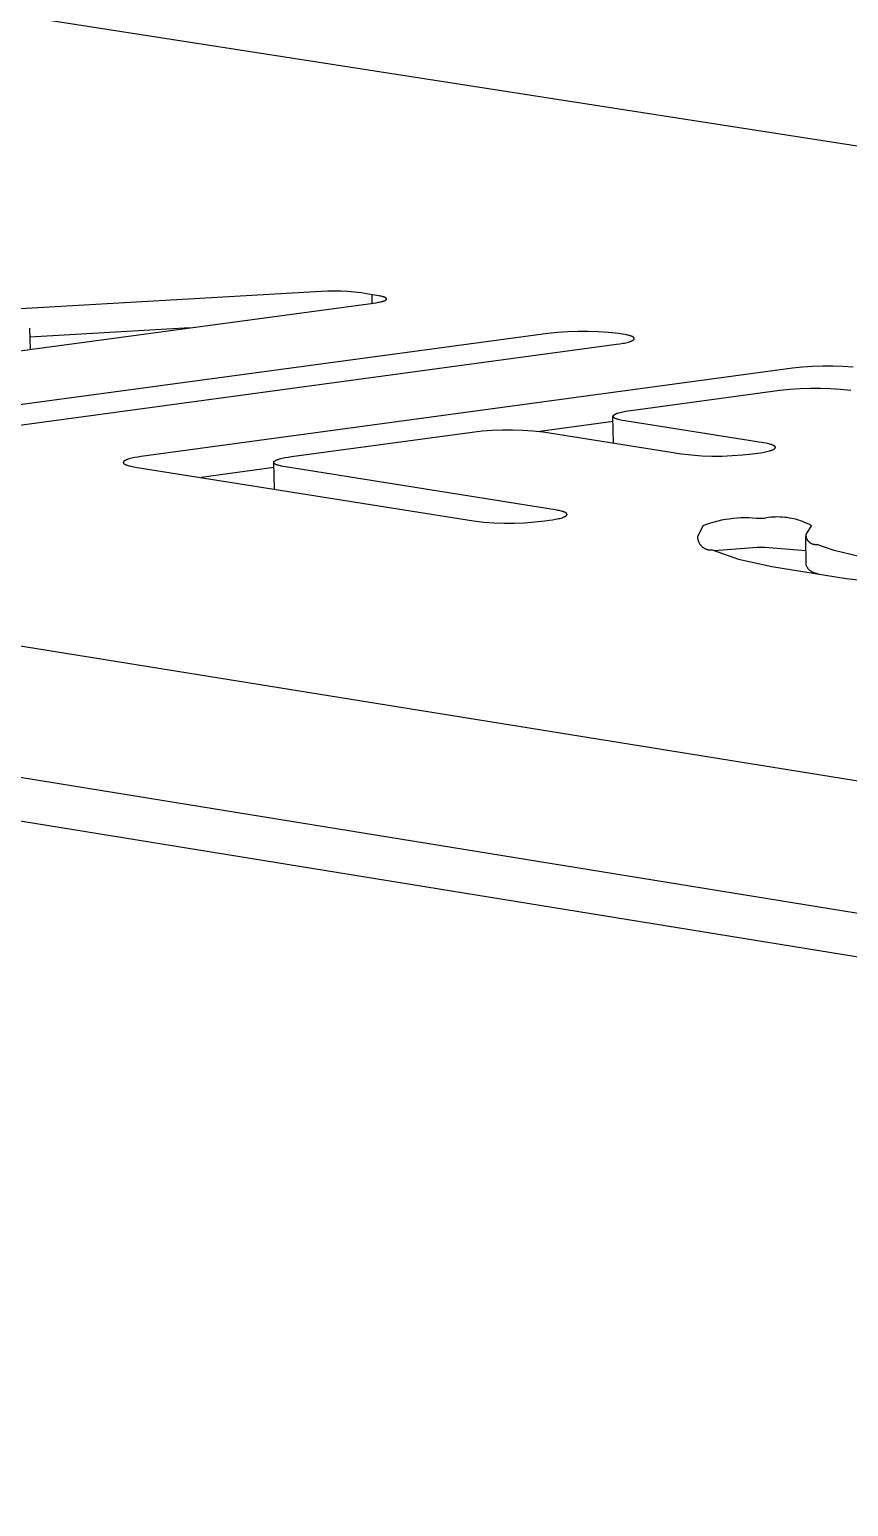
# Model space of a CAD drawing. Header units: millimetres. Extents: x 1287 to 5317, y -239 to 2577.
# Drawn here: x 2115.06 to 2136.04, y 955.5 to 993.34 of the extents above; entities that cross this region are included whole.
import ezdxf

# ---------------------------------------------------------------- set-up
doc = ezdxf.new("R2010")
doc.units = ezdxf.units.MM
doc.header["$MEASUREMENT"] = 0
doc.layers.add('Domyślny', color=7, linetype='Continuous', true_color=0x000000)
doc.layers.add('Utwórz2D linie widoczne', color=7, linetype='Continuous', true_color=0x000000)

msp = doc.modelspace()

# ---------------------------------------------------------------- linework, layer by layer
at = {"layer": 'Domyślny'}
msp.add_line((2020.561, 992.732), (2228.07, 959.308), dxfattribs=at)
at = {"layer": 'Utwórz2D linie widoczne'}
for p, q in [((2066.03, 1001.297), (2294.632, 965.694)), ((2226.588, 956.048), (2019.031, 989.711)), ((2015.368, 989.235), (2222.889, 955.502)), ((2122.533, 986.627), (2104.385, 985.585)), ((2122.704, 986.636), (2122.533, 986.627)), ((2122.876, 986.639), (2122.704, 986.636)), ((2123.048, 986.636), (2122.876, 986.639)), ((2123.22, 986.627), (2123.048, 986.636)), ((2123.391, 986.613), (2123.22, 986.627)), ((2123.562, 986.593), (2123.391, 986.613)), ((2123.837, 986.545), (2123.562, 986.593)), ((2123.842, 986.326), (2123.837, 986.545)), ((2123.959, 986.528), (2123.837, 986.545)), ((2124.018, 986.518), (2123.959, 986.528)), ((2124.046, 986.513), (2124.018, 986.518)), ((2124.071, 986.507), (2124.046, 986.513)), ((2124.095, 986.502), (2124.071, 986.507)), ((2124.117, 986.496), (2124.095, 986.502)), ((2124.127, 986.493), (2124.117, 986.496)), ((2124.136, 986.49), (2124.127, 986.493)), ((2124.145, 986.487), (2124.136, 986.49)), ((2124.153, 986.483), (2124.145, 986.487)), ((2124.161, 986.48), (2124.153, 986.483)), ((2124.168, 986.477), (2124.161, 986.48)), ((2124.171, 986.475), (2124.168, 986.477)), ((2124.175, 986.474), (2124.171, 986.475)), ((2124.178, 986.472), (2124.175, 986.474)), ((2124.181, 986.47), (2124.178, 986.472)), ((2124.183, 986.469), (2124.181, 986.47)), ((2124.186, 986.467), (2124.183, 986.469)), ((2124.188, 986.465), (2124.186, 986.467)), ((2124.191, 986.464), (2124.188, 986.465)), ((2124.192, 986.463), (2124.191, 986.464)), ((2124.193, 986.462), (2124.192, 986.463)), ((2124.194, 986.461), (2124.193, 986.462)), ((2124.195, 986.46), (2124.194, 986.461)), ((2124.196, 986.46), (2124.195, 986.46)), ((2124.197, 986.459), (2124.196, 986.46)), ((2124.197, 986.458), (2124.197, 986.459)), ((2124.198, 986.457), (2124.197, 986.458)), ((2124.199, 986.456), (2124.198, 986.457)), ((2124.2, 986.455), (2124.199, 986.456)), ((2124.201, 986.454), (2124.2, 986.455)), ((2124.202, 986.453), (2124.201, 986.454)), ((2124.201, 986.454), (2124.201, 986.454)), ((2124.202, 986.452), (2124.202, 986.453)), ((2124.203, 986.451), (2124.202, 986.452)), ((2124.204, 986.45), (2124.203, 986.451)), ((2124.204, 986.449), (2124.204, 986.45)), ((2124.205, 986.448), (2124.204, 986.449)), ((2124.204, 986.449), (2124.204, 986.449)), ((2124.205, 986.447), (2124.205, 986.448)), ((2124.205, 986.448), (2124.205, 986.448)), ((2124.205, 986.446), (2124.205, 986.447)), ((2124.205, 986.447), (2124.205, 986.447)), ((2124.206, 986.446), (2124.205, 986.446)), ((2124.206, 986.445), (2124.206, 986.446)), ((2124.206, 986.446), (2124.206, 986.446)), ((2124.206, 986.444), (2124.206, 986.445)), ((2124.206, 986.445), (2124.206, 986.445)), ((2124.206, 986.443), (2124.206, 986.444)), ((2124.206, 986.444), (2124.206, 986.444)), ((2124.207, 986.443), (2124.206, 986.443)), ((2124.206, 986.443), (2124.206, 986.443)), ((2124.207, 986.442), (2124.207, 986.443)), ((2124.207, 986.441), (2124.207, 986.442)), ((2124.207, 986.442), (2124.207, 986.442)), ((2124.207, 986.44), (2124.207, 986.441)), ((2124.207, 986.441), (2124.207, 986.441)), ((2124.207, 986.441), (2124.207, 986.441)), ((2124.207, 986.44), (2124.207, 986.44)), ((2107.182, 984.081), (2123.872, 986.33)), ((2123.872, 986.33), (2123.94, 986.34)), ((2123.94, 986.34), (2124.003, 986.351)), ((2124.003, 986.351), (2124.031, 986.357)), ((2124.031, 986.357), (2124.058, 986.363)), ((2124.058, 986.363), (2124.083, 986.37)), ((2124.083, 986.37), (2124.106, 986.376)), ((2124.106, 986.376), (2124.116, 986.379)), ((2124.116, 986.379), (2124.126, 986.383)), ((2124.126, 986.383), (2124.136, 986.386)), ((2124.136, 986.386), (2124.145, 986.389)), ((2124.145, 986.389), (2124.153, 986.393)), ((2124.153, 986.393), (2124.161, 986.396)), ((2124.161, 986.396), (2124.168, 986.399)), ((2124.168, 986.399), (2124.171, 986.401)), ((2124.171, 986.401), (2124.174, 986.403)), ((2124.174, 986.403), (2124.177, 986.405)), ((2124.177, 986.405), (2124.18, 986.406)), ((2124.18, 986.406), (2124.183, 986.408)), ((2124.183, 986.408), (2124.186, 986.41)), ((2124.186, 986.41), (2124.188, 986.411)), ((2124.188, 986.411), (2124.19, 986.413)), ((2124.19, 986.413), (2124.192, 986.415)), ((2124.192, 986.415), (2124.193, 986.416)), ((2124.193, 986.416), (2124.194, 986.416)), ((2124.194, 986.416), (2124.195, 986.417)), ((2124.195, 986.417), (2124.196, 986.418)), ((2124.196, 986.418), (2124.197, 986.419)), ((2124.197, 986.419), (2124.198, 986.42)), ((2124.198, 986.42), (2124.199, 986.421)), ((2124.199, 986.421), (2124.2, 986.422)), ((2124.2, 986.422), (2124.201, 986.423)), ((2124.2, 986.422), (2124.2, 986.422)), ((2124.201, 986.423), (2124.202, 986.424)), ((2124.202, 986.425), (2124.203, 986.426)), ((2124.202, 986.424), (2124.202, 986.425)), ((2124.203, 986.426), (2124.203, 986.427)), ((2124.203, 986.427), (2124.204, 986.427)), ((2124.204, 986.428), (2124.205, 986.429)), ((2124.204, 986.427), (2124.204, 986.428)), ((2124.205, 986.43), (2124.205, 986.431)), ((2124.205, 986.431), (2124.206, 986.431)), ((2124.205, 986.429), (2124.205, 986.43)), ((2124.205, 986.43), (2124.205, 986.43)), ((2124.206, 986.434), (2124.207, 986.435)), ((2124.206, 986.433), (2124.206, 986.434)), ((2124.206, 986.434), (2124.206, 986.434)), ((2124.206, 986.432), (2124.206, 986.433)), ((2124.206, 986.433), (2124.206, 986.433)), ((2124.206, 986.433), (2124.206, 986.433)), ((2124.206, 986.431), (2124.206, 986.432)), ((2124.206, 986.432), (2124.206, 986.432)), ((2124.207, 986.439), (2124.207, 986.44)), ((2124.207, 986.438), (2124.207, 986.439)), ((2124.207, 986.439), (2124.207, 986.439)), ((2124.207, 986.437), (2124.207, 986.438)), ((2124.207, 986.438), (2124.207, 986.438)), ((2124.207, 986.438), (2124.207, 986.438)), ((2124.207, 986.436), (2124.207, 986.437)), ((2124.207, 986.437), (2124.207, 986.437)), ((2124.207, 986.435), (2124.207, 986.436)), ((2124.207, 986.436), (2124.207, 986.436)), ((2124.207, 986.435), (2124.207, 986.435)), ((2124.207, 986.435), (2124.207, 986.435)), ((2115.063, 985.692), (2115.076, 985.145)), ((2119.173, 985.697), (2115.069, 985.461)), ((2128.339, 985.553), (2111.992, 983.344)), ((2128.596, 985.58), (2128.339, 985.553)), ((2128.855, 985.598), (2128.596, 985.58)), ((2129.114, 985.607), (2128.855, 985.598)), ((2129.373, 985.607), (2129.114, 985.607)), ((2129.631, 985.598), (2129.373, 985.607)), ((2129.89, 985.581), (2129.631, 985.598)), ((2130.147, 985.554), (2129.89, 985.581)), ((2130.249, 985.538), (2130.147, 985.554)), ((2130.32, 985.526), (2130.249, 985.538)), ((2130.265, 985.301), (2130.303, 985.309)), ((2130.303, 985.309), (2130.338, 985.316)), ((2130.353, 985.519), (2130.32, 985.526)), ((2130.338, 985.316), (2130.372, 985.324)), ((2130.384, 985.512), (2130.353, 985.519)), ((2130.372, 985.324), (2130.403, 985.333)), ((2130.413, 985.505), (2130.384, 985.512)), ((2130.403, 985.333), (2130.432, 985.341)), ((2130.44, 985.497), (2130.413, 985.505)), ((2130.432, 985.341), (2130.445, 985.346)), ((2130.452, 985.493), (2130.44, 985.497)), ((2130.445, 985.346), (2130.458, 985.35)), ((2130.464, 985.489), (2130.452, 985.493)), ((2130.458, 985.35), (2130.47, 985.355)), ((2130.475, 985.485), (2130.464, 985.489)), ((2130.47, 985.355), (2130.481, 985.359)), ((2130.486, 985.481), (2130.475, 985.485)), ((2130.481, 985.359), (2130.492, 985.364)), ((2130.496, 985.477), (2130.486, 985.481)), ((2130.492, 985.364), (2130.501, 985.369)), ((2130.501, 985.474), (2130.496, 985.477)), ((2130.505, 985.472), (2130.501, 985.474)), ((2130.501, 985.369), (2130.506, 985.371)), ((2130.509, 985.47), (2130.505, 985.472)), ((2130.506, 985.371), (2130.51, 985.373)), ((2130.514, 985.468), (2130.509, 985.47)), ((2130.51, 985.373), (2130.514, 985.376)), ((2130.517, 985.466), (2130.514, 985.468)), ((2130.514, 985.376), (2130.518, 985.378)), ((2130.521, 985.463), (2130.517, 985.466)), ((2130.518, 985.378), (2130.522, 985.381)), ((2130.525, 985.461), (2130.521, 985.463)), ((2130.522, 985.381), (2130.526, 985.383)), ((2130.528, 985.459), (2130.525, 985.461)), ((2130.526, 985.383), (2130.529, 985.385)), ((2130.531, 985.457), (2130.528, 985.459)), ((2130.529, 985.385), (2130.532, 985.388)), ((2130.533, 985.455), (2130.531, 985.457)), ((2130.532, 985.388), (2130.534, 985.389)), ((2130.534, 985.454), (2130.533, 985.455)), ((2130.536, 985.453), (2130.534, 985.454)), ((2130.534, 985.389), (2130.535, 985.39)), ((2130.535, 985.39), (2130.536, 985.391)), ((2130.537, 985.452), (2130.536, 985.453)), ((2130.536, 985.391), (2130.538, 985.392)), ((2130.538, 985.451), (2130.537, 985.452)), ((2130.54, 985.45), (2130.538, 985.451)), ((2130.538, 985.392), (2130.539, 985.394)), ((2130.539, 985.394), (2130.54, 985.395)), ((2130.541, 985.449), (2130.54, 985.45)), ((2130.54, 985.395), (2130.542, 985.396)), ((2130.542, 985.447), (2130.541, 985.449)), ((2130.543, 985.446), (2130.542, 985.447)), ((2130.542, 985.396), (2130.543, 985.397)), ((2130.544, 985.445), (2130.543, 985.446)), ((2130.543, 985.397), (2130.544, 985.398)), ((2130.545, 985.444), (2130.544, 985.445)), ((2130.544, 985.398), (2130.545, 985.4)), ((2130.546, 985.443), (2130.545, 985.444)), ((2130.545, 985.4), (2130.546, 985.401)), ((2130.547, 985.442), (2130.546, 985.443)), ((2130.546, 985.401), (2130.547, 985.402)), ((2130.548, 985.44), (2130.547, 985.442)), ((2130.547, 985.402), (2130.548, 985.403)), ((2130.549, 985.439), (2130.548, 985.44)), ((2130.548, 985.404), (2130.549, 985.406)), ((2130.548, 985.403), (2130.548, 985.404)), ((2130.549, 985.438), (2130.549, 985.439)), ((2130.55, 985.437), (2130.549, 985.438)), ((2130.549, 985.406), (2130.55, 985.407)), ((2130.551, 985.436), (2130.55, 985.437)), ((2130.55, 985.408), (2130.551, 985.409)), ((2130.55, 985.407), (2130.55, 985.408)), ((2130.551, 985.434), (2130.551, 985.436)), ((2130.552, 985.433), (2130.551, 985.434)), ((2130.551, 985.409), (2130.552, 985.411)), ((2130.552, 985.432), (2130.552, 985.433)), ((2130.553, 985.431), (2130.552, 985.432)), ((2130.552, 985.413), (2130.553, 985.414)), ((2130.552, 985.412), (2130.552, 985.413)), ((2130.552, 985.411), (2130.552, 985.412)), ((2130.553, 985.43), (2130.553, 985.431)), ((2130.553, 985.429), (2130.553, 985.43)), ((2130.554, 985.427), (2130.553, 985.429)), ((2130.553, 985.417), (2130.554, 985.418)), ((2130.553, 985.415), (2130.553, 985.417)), ((2130.553, 985.414), (2130.553, 985.415)), ((2130.554, 985.426), (2130.554, 985.427)), ((2130.554, 985.425), (2130.554, 985.426)), ((2130.554, 985.424), (2130.554, 985.425)), ((2130.554, 985.423), (2130.554, 985.424)), ((2130.554, 985.421), (2130.554, 985.423)), ((2130.554, 985.42), (2130.554, 985.421)), ((2130.554, 985.419), (2130.554, 985.42)), ((2130.554, 985.418), (2130.554, 985.419)), ((2113.753, 983.063), (2130.101, 985.275)), ((2130.101, 985.275), (2130.186, 985.287)), ((2130.186, 985.287), (2130.265, 985.301)), ((2134.605, 984.661), (2117.924, 982.399)), ((2134.863, 984.688), (2134.605, 984.661)), ((2135.122, 984.706), (2134.863, 984.688)), ((2135.381, 984.715), (2135.122, 984.706)), ((2135.64, 984.716), (2135.381, 984.715)), ((2135.9, 984.707), (2135.64, 984.716)), ((2136.159, 984.689), (2135.9, 984.707)), ((2130.464, 983.58), (2134.285, 984.098)), ((2134.285, 984.098), (2134.543, 984.125)), ((2134.543, 984.125), (2134.802, 984.144)), ((2134.802, 984.144), (2135.062, 984.153)), ((2135.062, 984.153), (2135.321, 984.153)), ((2135.321, 984.153), (2135.581, 984.144)), ((2135.581, 984.144), (2135.84, 984.126)), ((2135.84, 984.126), (2136.099, 984.1)), ((2130.009, 983.436), (2130.01, 983.437)), ((2130.009, 983.434), (2130.009, 983.436)), ((2130.009, 983.433), (2130.009, 983.434)), ((2130.009, 983.432), (2130.009, 983.433)), ((2130.009, 983.431), (2130.009, 983.432)), ((2130.009, 983.43), (2130.009, 983.431)), ((2130.009, 983.428), (2130.009, 983.43)), ((2130.009, 983.427), (2130.009, 983.428)), ((2130.009, 983.426), (2130.009, 983.427)), ((2130.025, 982.743), (2130.009, 983.427)), ((2130.01, 983.425), (2130.009, 983.426)), ((2130.01, 983.439), (2130.011, 983.441)), ((2130.01, 983.438), (2130.01, 983.439)), ((2130.01, 983.437), (2130.01, 983.438)), ((2130.01, 983.424), (2130.01, 983.425)), ((2130.01, 983.422), (2130.01, 983.424)), ((2130.011, 983.421), (2130.01, 983.422)), ((2130.011, 983.443), (2130.012, 983.444)), ((2130.011, 983.442), (2130.011, 983.443)), ((2130.011, 983.441), (2130.011, 983.442)), ((2130.011, 983.42), (2130.011, 983.421)), ((2130.012, 983.419), (2130.011, 983.42)), ((2130.012, 983.444), (2130.013, 983.445)), ((2130.012, 983.418), (2130.012, 983.419)), ((2130.013, 983.416), (2130.012, 983.418)), ((2130.013, 983.447), (2130.014, 983.448)), ((2130.013, 983.445), (2130.013, 983.447)), ((2130.014, 983.415), (2130.013, 983.416)), ((2130.014, 983.448), (2130.015, 983.449)), ((2130.014, 983.414), (2130.014, 983.415)), ((2130.015, 983.413), (2130.014, 983.414)), ((2130.015, 983.449), (2130.016, 983.45)), ((2130.016, 983.451), (2130.017, 983.453)), ((2130.016, 983.45), (2130.016, 983.451)), ((2130.017, 983.453), (2130.018, 983.454)), ((2130.018, 983.454), (2130.019, 983.455)), ((2130.019, 983.455), (2130.02, 983.456)), ((2130.02, 983.456), (2130.022, 983.458)), ((2130.022, 983.458), (2130.023, 983.459)), ((2130.023, 983.459), (2130.024, 983.46)), ((2130.024, 983.46), (2130.025, 983.461)), ((2130.025, 983.461), (2130.027, 983.462)), ((2130.027, 983.462), (2130.028, 983.464)), ((2130.028, 983.464), (2130.029, 983.465)), ((2130.029, 983.465), (2130.031, 983.466)), ((2130.031, 983.466), (2130.034, 983.468)), ((2130.034, 983.468), (2130.037, 983.471)), ((2130.037, 983.471), (2130.041, 983.473)), ((2130.041, 983.473), (2130.045, 983.476)), ((2130.045, 983.476), (2130.049, 983.478)), ((2130.049, 983.478), (2130.053, 983.48)), ((2130.053, 983.48), (2130.057, 983.483)), ((2130.057, 983.483), (2130.062, 983.485)), ((2130.062, 983.485), (2130.072, 983.49)), ((2130.072, 983.49), (2130.082, 983.494)), ((2130.082, 983.494), (2130.094, 983.499)), ((2130.094, 983.499), (2130.106, 983.504)), ((2130.106, 983.504), (2130.118, 983.508)), ((2130.118, 983.508), (2130.132, 983.513)), ((2130.132, 983.513), (2130.161, 983.521)), ((2130.161, 983.521), (2130.192, 983.53)), ((2130.192, 983.53), (2130.226, 983.538)), ((2130.226, 983.538), (2130.261, 983.546)), ((2130.261, 983.546), (2130.299, 983.553)), ((2130.299, 983.553), (2130.379, 983.567)), ((2130.379, 983.567), (2130.464, 983.58)), ((2126.399, 983.028), (2126.658, 983.055)), ((2126.658, 983.055), (2126.918, 983.073)), ((2126.918, 983.073), (2127.178, 983.082)), ((2127.178, 983.082), (2127.439, 983.083)), ((2127.439, 983.083), (2127.699, 983.074)), ((2127.699, 983.074), (2127.959, 983.056)), ((2127.959, 983.056), (2128.218, 983.029)), ((2130.012, 983.296), (2128.134, 983.041)), ((2130.016, 983.412), (2130.015, 983.413)), ((2130.017, 983.411), (2130.016, 983.412)), ((2130.018, 983.409), (2130.017, 983.411)), ((2130.019, 983.408), (2130.018, 983.409)), ((2130.02, 983.407), (2130.019, 983.408)), ((2130.021, 983.406), (2130.02, 983.407)), ((2130.022, 983.405), (2130.021, 983.406)), ((2130.023, 983.403), (2130.022, 983.405)), ((2130.025, 983.402), (2130.023, 983.403)), ((2130.026, 983.401), (2130.025, 983.402)), ((2130.027, 983.4), (2130.026, 983.401)), ((2130.029, 983.399), (2130.027, 983.4)), ((2130.03, 983.398), (2130.029, 983.399)), ((2130.032, 983.397), (2130.03, 983.398)), ((2130.035, 983.394), (2130.032, 983.397)), ((2130.038, 983.392), (2130.035, 983.394)), ((2130.042, 983.39), (2130.038, 983.392)), ((2130.046, 983.387), (2130.042, 983.39)), ((2130.05, 983.385), (2130.046, 983.387)), ((2130.054, 983.383), (2130.05, 983.385)), ((2130.058, 983.381), (2130.054, 983.383)), ((2130.063, 983.379), (2130.058, 983.381)), ((2130.067, 983.376), (2130.063, 983.379)), ((2130.077, 983.372), (2130.067, 983.376)), ((2130.088, 983.368), (2130.077, 983.372)), ((2130.099, 983.364), (2130.088, 983.368)), ((2130.111, 983.36), (2130.099, 983.364)), ((2130.124, 983.356), (2130.111, 983.36)), ((2130.151, 983.348), (2130.124, 983.356)), ((2130.18, 983.34), (2130.151, 983.348)), ((2130.211, 983.333), (2130.18, 983.34)), ((2130.244, 983.327), (2130.211, 983.333)), ((2130.315, 983.314), (2130.244, 983.327)), ((2133.863, 982.752), (2130.315, 983.314)), ((2121.777, 982.4), (2126.399, 983.028)), ((2128.218, 983.029), (2131.765, 982.467)), ((2133.934, 982.74), (2133.863, 982.752)), ((2133.967, 982.733), (2133.934, 982.74)), ((2133.999, 982.726), (2133.967, 982.733)), ((2134.028, 982.719), (2133.999, 982.726)), ((2134.055, 982.711), (2134.028, 982.719)), ((2134.068, 982.707), (2134.055, 982.711)), ((2134.08, 982.703), (2134.068, 982.707)), ((2134.091, 982.698), (2134.08, 982.703)), ((2134.102, 982.694), (2134.091, 982.698)), ((2134.112, 982.69), (2134.102, 982.694)), ((2134.116, 982.688), (2134.112, 982.69)), ((2134.121, 982.685), (2134.116, 982.688)), ((2134.125, 982.683), (2134.121, 982.685)), ((2134.129, 982.681), (2134.125, 982.683)), ((2134.133, 982.679), (2134.129, 982.681)), ((2134.137, 982.677), (2134.133, 982.679)), ((2134.141, 982.674), (2134.137, 982.677)), ((2134.144, 982.672), (2134.141, 982.674)), ((2134.147, 982.67), (2134.144, 982.672)), ((2134.15, 982.667), (2134.147, 982.67)), ((2134.152, 982.666), (2134.15, 982.667)), ((2134.153, 982.665), (2134.152, 982.666)), ((2134.154, 982.664), (2134.153, 982.665)), ((2134.156, 982.663), (2134.154, 982.664)), ((2134.157, 982.662), (2134.156, 982.663)), ((2134.158, 982.66), (2134.157, 982.662)), ((2134.159, 982.659), (2134.158, 982.66)), ((2134.16, 982.658), (2134.159, 982.659)), ((2134.161, 982.657), (2134.16, 982.658)), ((2134.162, 982.656), (2134.161, 982.657)), ((2117.481, 982.278), (2117.479, 982.277)), ((2117.482, 982.28), (2117.481, 982.278)), ((2117.483, 982.281), (2117.482, 982.28)), ((2117.485, 982.282), (2117.483, 982.281)), ((2117.488, 982.284), (2117.485, 982.282)), ((2117.491, 982.287), (2117.488, 982.284)), ((2117.494, 982.289), (2117.491, 982.287)), ((2117.498, 982.292), (2117.494, 982.289)), ((2117.502, 982.294), (2117.498, 982.292)), ((2117.506, 982.296), (2117.502, 982.294)), ((2117.51, 982.299), (2117.506, 982.296)), ((2117.515, 982.301), (2117.51, 982.299)), ((2117.519, 982.304), (2117.515, 982.301)), ((2117.529, 982.308), (2117.519, 982.304)), ((2117.54, 982.313), (2117.529, 982.308)), ((2117.551, 982.318), (2117.54, 982.313)), ((2117.564, 982.322), (2117.551, 982.318)), ((2117.576, 982.327), (2117.564, 982.322)), ((2117.59, 982.331), (2117.576, 982.327)), ((2117.619, 982.34), (2117.59, 982.331)), ((2117.651, 982.348), (2117.619, 982.34)), ((2117.685, 982.357), (2117.651, 982.348)), ((2117.721, 982.364), (2117.685, 982.357)), ((2117.759, 982.372), (2117.721, 982.364)), ((2117.839, 982.386), (2117.759, 982.372)), ((2117.924, 982.399), (2117.839, 982.386)), ((2121.332, 982.277), (2121.333, 982.279)), ((2121.333, 982.279), (2121.334, 982.28)), ((2121.334, 982.28), (2121.335, 982.281)), ((2121.335, 982.281), (2121.337, 982.282)), ((2121.337, 982.282), (2121.338, 982.283)), ((2121.338, 982.283), (2121.34, 982.285)), ((2121.34, 982.285), (2121.341, 982.286)), ((2121.341, 982.286), (2121.344, 982.288)), ((2121.344, 982.288), (2121.348, 982.291)), ((2121.348, 982.291), (2121.351, 982.293)), ((2121.351, 982.293), (2121.355, 982.296)), ((2121.355, 982.296), (2121.359, 982.298)), ((2121.359, 982.298), (2121.364, 982.3)), ((2121.364, 982.3), (2121.368, 982.303)), ((2121.368, 982.303), (2121.373, 982.305)), ((2121.373, 982.305), (2121.382, 982.31)), ((2121.382, 982.31), (2121.393, 982.314)), ((2121.393, 982.314), (2121.405, 982.319)), ((2121.405, 982.319), (2121.417, 982.324)), ((2121.417, 982.324), (2121.429, 982.328)), ((2121.429, 982.328), (2121.443, 982.333)), ((2121.443, 982.333), (2121.472, 982.341)), ((2121.472, 982.341), (2121.504, 982.35)), ((2121.504, 982.35), (2121.537, 982.358)), ((2121.537, 982.358), (2121.573, 982.366)), ((2121.573, 982.366), (2121.611, 982.373)), ((2121.611, 982.373), (2121.692, 982.387)), ((2121.692, 982.387), (2121.777, 982.4)), ((2131.765, 982.467), (2132.024, 982.44)), ((2132.024, 982.44), (2132.284, 982.422)), ((2132.284, 982.422), (2132.545, 982.413)), ((2132.545, 982.413), (2132.805, 982.413)), ((2132.805, 982.413), (2133.066, 982.423)), ((2133.066, 982.423), (2133.326, 982.441)), ((2133.326, 982.441), (2133.585, 982.468)), ((2133.585, 982.468), (2133.716, 982.486)), ((2133.716, 982.486), (2133.801, 982.499)), ((2133.801, 982.499), (2133.881, 982.513)), ((2133.881, 982.513), (2133.919, 982.52)), ((2133.919, 982.52), (2133.954, 982.528)), ((2133.954, 982.528), (2133.988, 982.536)), ((2133.988, 982.536), (2134.019, 982.545)), ((2134.019, 982.545), (2134.048, 982.553)), ((2134.048, 982.553), (2134.062, 982.558)), ((2134.062, 982.558), (2134.074, 982.562)), ((2134.074, 982.562), (2134.086, 982.567)), ((2134.086, 982.567), (2134.098, 982.571)), ((2134.098, 982.571), (2134.108, 982.576)), ((2134.108, 982.576), (2134.118, 982.581)), ((2134.118, 982.581), (2134.122, 982.583)), ((2134.122, 982.583), (2134.127, 982.586)), ((2134.127, 982.586), (2134.131, 982.588)), ((2134.131, 982.588), (2134.135, 982.59)), ((2134.135, 982.59), (2134.139, 982.593)), ((2134.139, 982.593), (2134.142, 982.595)), ((2134.142, 982.595), (2134.146, 982.598)), ((2134.146, 982.598), (2134.149, 982.6)), ((2134.149, 982.6), (2134.15, 982.601)), ((2134.15, 982.601), (2134.152, 982.602)), ((2134.152, 982.602), (2134.153, 982.604)), ((2134.153, 982.604), (2134.154, 982.605)), ((2134.154, 982.605), (2134.156, 982.606)), ((2134.156, 982.606), (2134.157, 982.607)), ((2134.157, 982.607), (2134.158, 982.608)), ((2134.158, 982.608), (2134.159, 982.61)), ((2134.159, 982.61), (2134.16, 982.611)), ((2134.16, 982.611), (2134.161, 982.612)), ((2134.161, 982.612), (2134.162, 982.613)), ((2134.163, 982.654), (2134.162, 982.656)), ((2134.162, 982.613), (2134.163, 982.615)), ((2134.164, 982.653), (2134.163, 982.654)), ((2134.163, 982.615), (2134.164, 982.616)), ((2134.165, 982.652), (2134.164, 982.653)), ((2134.164, 982.616), (2134.165, 982.617)), ((2134.166, 982.651), (2134.165, 982.652)), ((2134.165, 982.617), (2134.166, 982.618)), ((2134.166, 982.65), (2134.166, 982.651)), ((2134.167, 982.649), (2134.166, 982.65)), ((2134.166, 982.619), (2134.167, 982.621)), ((2134.166, 982.618), (2134.166, 982.619)), ((2134.167, 982.647), (2134.167, 982.649)), ((2134.168, 982.646), (2134.167, 982.647)), ((2134.167, 982.621), (2134.168, 982.622)), ((2134.168, 982.645), (2134.168, 982.646)), ((2134.169, 982.644), (2134.168, 982.645)), ((2134.168, 982.623), (2134.169, 982.624)), ((2134.168, 982.622), (2134.168, 982.623)), ((2134.169, 982.643), (2134.169, 982.644)), ((2134.17, 982.641), (2134.169, 982.643)), ((2134.169, 982.627), (2134.17, 982.628)), ((2134.169, 982.626), (2134.169, 982.627)), ((2134.169, 982.624), (2134.169, 982.626)), ((2134.17, 982.64), (2134.17, 982.641)), ((2134.17, 982.639), (2134.17, 982.64)), ((2134.17, 982.638), (2134.17, 982.639)), ((2134.17, 982.636), (2134.17, 982.638)), ((2134.17, 982.635), (2134.17, 982.636)), ((2134.17, 982.634), (2134.17, 982.635)), ((2134.17, 982.633), (2134.17, 982.634)), ((2134.17, 982.632), (2134.17, 982.633)), ((2134.17, 982.63), (2134.17, 982.632)), ((2134.17, 982.629), (2134.17, 982.63)), ((2134.17, 982.628), (2134.17, 982.629)), ((2117.466, 982.256), (2117.465, 982.255)), ((2117.465, 982.255), (2117.465, 982.254)), ((2117.465, 982.254), (2117.465, 982.253)), ((2117.465, 982.253), (2117.465, 982.252)), ((2117.465, 982.252), (2117.465, 982.25)), ((2117.465, 982.25), (2117.465, 982.249)), ((2117.465, 982.249), (2117.465, 982.248)), ((2117.465, 982.248), (2117.465, 982.247)), ((2117.465, 982.247), (2117.465, 982.245)), ((2117.465, 982.245), (2117.465, 982.244)), ((2117.465, 982.244), (2117.465, 982.243)), ((2117.465, 982.243), (2117.466, 982.242)), ((2117.467, 982.259), (2117.466, 982.258)), ((2117.466, 982.258), (2117.466, 982.256)), ((2117.466, 982.242), (2117.466, 982.241)), ((2117.466, 982.241), (2117.466, 982.239)), ((2117.466, 982.239), (2117.467, 982.238)), ((2117.468, 982.261), (2117.467, 982.26)), ((2117.467, 982.26), (2117.467, 982.259)), ((2117.467, 982.238), (2117.467, 982.237)), ((2117.467, 982.237), (2117.468, 982.236)), ((2117.469, 982.264), (2117.468, 982.263)), ((2117.468, 982.263), (2117.468, 982.261)), ((2117.468, 982.236), (2117.468, 982.235)), ((2117.468, 982.235), (2117.469, 982.233)), ((2117.47, 982.266), (2117.469, 982.265)), ((2117.469, 982.265), (2117.469, 982.264)), ((2117.469, 982.233), (2117.47, 982.232)), ((2117.471, 982.267), (2117.47, 982.266)), ((2117.47, 982.232), (2117.471, 982.231)), ((2117.472, 982.269), (2117.471, 982.267)), ((2117.471, 982.231), (2117.471, 982.23)), ((2117.471, 982.23), (2117.472, 982.229)), ((2117.473, 982.27), (2117.472, 982.269)), ((2117.472, 982.229), (2117.473, 982.228)), ((2117.474, 982.271), (2117.473, 982.27)), ((2117.473, 982.228), (2117.474, 982.226)), ((2117.475, 982.272), (2117.474, 982.271)), ((2117.474, 982.226), (2117.475, 982.225)), ((2117.476, 982.273), (2117.475, 982.272)), ((2117.475, 982.225), (2117.476, 982.224)), ((2117.477, 982.275), (2117.476, 982.273)), ((2117.476, 982.224), (2117.477, 982.223)), ((2117.478, 982.276), (2117.477, 982.275)), ((2117.477, 982.223), (2117.479, 982.222)), ((2117.479, 982.277), (2117.478, 982.276)), ((2117.479, 982.222), (2117.48, 982.22)), ((2117.48, 982.22), (2117.481, 982.219)), ((2117.481, 982.219), (2117.482, 982.218)), ((2117.482, 982.218), (2117.484, 982.217)), ((2117.484, 982.217), (2117.485, 982.216)), ((2117.485, 982.216), (2117.487, 982.215)), ((2117.487, 982.215), (2117.49, 982.212)), ((2117.49, 982.212), (2117.493, 982.21)), ((2117.493, 982.21), (2117.497, 982.208)), ((2117.497, 982.208), (2117.5, 982.206)), ((2117.5, 982.206), (2117.504, 982.203)), ((2117.504, 982.203), (2117.508, 982.201)), ((2117.508, 982.201), (2117.513, 982.199)), ((2117.513, 982.199), (2117.517, 982.197)), ((2117.517, 982.197), (2117.522, 982.194)), ((2117.522, 982.194), (2117.532, 982.19)), ((2117.532, 982.19), (2117.542, 982.186)), ((2117.542, 982.186), (2117.553, 982.182)), ((2117.553, 982.182), (2117.565, 982.178)), ((2117.565, 982.178), (2117.578, 982.174)), ((2117.578, 982.174), (2117.605, 982.166)), ((2117.605, 982.166), (2117.634, 982.158)), ((2117.634, 982.158), (2117.665, 982.151)), ((2117.665, 982.151), (2117.698, 982.144)), ((2117.698, 982.144), (2117.769, 982.132)), ((2117.769, 982.132), (2126.437, 980.75)), ((2121.322, 982.116), (2119.459, 981.862)), ((2121.318, 982.252), (2121.319, 982.253)), ((2121.318, 982.251), (2121.318, 982.252)), ((2121.318, 982.249), (2121.318, 982.251)), ((2121.319, 982.248), (2121.318, 982.249)), ((2121.319, 982.258), (2121.32, 982.259)), ((2121.319, 982.257), (2121.319, 982.258)), ((2121.319, 982.255), (2121.319, 982.257)), ((2121.319, 982.254), (2121.319, 982.255)), ((2121.319, 982.253), (2121.319, 982.254)), ((2121.319, 982.247), (2121.319, 982.248)), ((2121.319, 982.246), (2121.319, 982.247)), ((2121.335, 981.563), (2121.319, 982.247)), ((2121.319, 982.245), (2121.319, 982.246)), ((2121.319, 982.243), (2121.319, 982.245)), ((2121.32, 982.242), (2121.319, 982.243)), ((2121.32, 982.26), (2121.321, 982.262)), ((2121.32, 982.259), (2121.32, 982.26)), ((2121.32, 982.241), (2121.32, 982.242)), ((2121.321, 982.24), (2121.32, 982.241)), ((2121.321, 982.263), (2121.322, 982.264)), ((2121.321, 982.262), (2121.321, 982.263)), ((2121.321, 982.238), (2121.321, 982.24)), ((2121.322, 982.237), (2121.321, 982.238)), ((2121.322, 982.265), (2121.323, 982.266)), ((2121.322, 982.264), (2121.322, 982.265)), ((2121.322, 982.236), (2121.322, 982.237)), ((2121.323, 982.235), (2121.322, 982.236)), ((2121.323, 982.266), (2121.324, 982.268)), ((2121.324, 982.234), (2121.323, 982.235)), ((2121.324, 982.268), (2121.325, 982.269)), ((2121.324, 982.233), (2121.324, 982.234)), ((2121.325, 982.231), (2121.324, 982.233)), ((2121.325, 982.27), (2121.326, 982.271)), ((2121.325, 982.269), (2121.325, 982.27)), ((2121.326, 982.23), (2121.325, 982.231)), ((2121.326, 982.271), (2121.327, 982.273)), ((2121.327, 982.229), (2121.326, 982.23)), ((2121.327, 982.273), (2121.328, 982.274)), ((2121.328, 982.228), (2121.327, 982.229)), ((2121.328, 982.274), (2121.329, 982.275)), ((2121.329, 982.227), (2121.328, 982.228)), ((2121.329, 982.275), (2121.33, 982.276)), ((2121.33, 982.225), (2121.329, 982.227)), ((2121.33, 982.276), (2121.332, 982.277)), ((2121.331, 982.224), (2121.33, 982.225)), ((2121.332, 982.223), (2121.331, 982.224)), ((2121.334, 982.222), (2121.332, 982.223)), ((2121.335, 982.221), (2121.334, 982.222)), ((2121.336, 982.22), (2121.335, 982.221)), ((2121.338, 982.218), (2121.336, 982.22)), ((2121.339, 982.217), (2121.338, 982.218)), ((2121.341, 982.216), (2121.339, 982.217)), ((2121.344, 982.214), (2121.341, 982.216)), ((2121.347, 982.212), (2121.344, 982.214)), ((2121.351, 982.209), (2121.347, 982.212)), ((2121.354, 982.207), (2121.351, 982.209)), ((2121.358, 982.205), (2121.354, 982.207)), ((2121.362, 982.202), (2121.358, 982.205)), ((2121.367, 982.2), (2121.362, 982.202)), ((2121.371, 982.198), (2121.367, 982.2)), ((2121.376, 982.196), (2121.371, 982.198)), ((2121.386, 982.192), (2121.376, 982.196)), ((2121.396, 982.187), (2121.386, 982.192)), ((2121.408, 982.183), (2121.396, 982.187)), ((2121.419, 982.179), (2121.408, 982.183)), ((2121.432, 982.175), (2121.419, 982.179)), ((2121.459, 982.167), (2121.432, 982.175)), ((2121.488, 982.16), (2121.459, 982.167)), ((2121.519, 982.153), (2121.488, 982.16)), ((2121.552, 982.146), (2121.519, 982.153)), ((2121.623, 982.133), (2121.552, 982.146)), ((2128.524, 981.035), (2121.623, 982.133)), ((2128.264, 980.751), (2128.374, 980.766)), ((2128.374, 980.766), (2128.459, 980.779)), ((2128.459, 980.779), (2128.54, 980.793)), ((2128.595, 981.022), (2128.524, 981.035)), ((2128.54, 980.793), (2128.577, 980.801)), ((2128.577, 980.801), (2128.613, 980.809)), ((2128.628, 981.015), (2128.595, 981.022)), ((2128.613, 980.809), (2128.647, 980.817)), ((2128.66, 981.008), (2128.628, 981.015)), ((2128.647, 980.817), (2128.679, 980.825)), ((2128.689, 981.001), (2128.66, 981.008)), ((2128.679, 980.825), (2128.708, 980.834)), ((2128.716, 980.993), (2128.689, 981.001)), ((2128.708, 980.834), (2128.721, 980.839)), ((2128.729, 980.989), (2128.716, 980.993)), ((2128.721, 980.839), (2128.734, 980.843)), ((2128.741, 980.985), (2128.729, 980.989)), ((2128.734, 980.843), (2128.746, 980.848)), ((2128.752, 980.98), (2128.741, 980.985)), ((2128.746, 980.848), (2128.757, 980.853)), ((2128.763, 980.976), (2128.752, 980.98)), ((2128.757, 980.853), (2128.768, 980.857)), ((2128.773, 980.972), (2128.763, 980.976)), ((2128.768, 980.857), (2128.778, 980.862)), ((2128.778, 980.97), (2128.773, 980.972)), ((2128.782, 980.967), (2128.778, 980.97)), ((2128.778, 980.862), (2128.782, 980.864)), ((2128.786, 980.965), (2128.782, 980.967)), ((2128.782, 980.864), (2128.787, 980.867)), ((2128.791, 980.963), (2128.786, 980.965)), ((2128.787, 980.867), (2128.791, 980.869)), ((2128.795, 980.961), (2128.791, 980.963)), ((2128.791, 980.869), (2128.795, 980.872)), ((2128.798, 980.958), (2128.795, 980.961)), ((2128.795, 980.872), (2128.799, 980.874)), ((2128.802, 980.956), (2128.798, 980.958)), ((2128.799, 980.874), (2128.803, 980.876)), ((2128.805, 980.954), (2128.802, 980.956)), ((2128.803, 980.876), (2128.806, 980.879)), ((2128.808, 980.951), (2128.805, 980.954)), ((2128.806, 980.879), (2128.809, 980.881)), ((2128.81, 980.95), (2128.808, 980.951)), ((2128.809, 980.881), (2128.811, 980.882)), ((2128.811, 980.949), (2128.81, 980.95)), ((2128.813, 980.948), (2128.811, 980.949)), ((2128.811, 980.882), (2128.812, 980.884)), ((2128.812, 980.884), (2128.814, 980.885)), ((2128.814, 980.947), (2128.813, 980.948)), ((2128.816, 980.946), (2128.814, 980.947)), ((2128.814, 980.885), (2128.815, 980.886)), ((2128.815, 980.886), (2128.816, 980.887)), ((2128.817, 980.944), (2128.816, 980.946)), ((2128.816, 980.887), (2128.817, 980.889)), ((2128.818, 980.943), (2128.817, 980.944)), ((2128.817, 980.889), (2128.819, 980.89)), ((2128.819, 980.942), (2128.818, 980.943)), ((2128.82, 980.941), (2128.819, 980.942)), ((2128.819, 980.89), (2128.82, 980.891)), ((2128.821, 980.94), (2128.82, 980.941)), ((2128.82, 980.891), (2128.821, 980.892)), ((2128.822, 980.939), (2128.821, 980.94)), ((2128.821, 980.892), (2128.822, 980.894)), ((2128.823, 980.937), (2128.822, 980.939)), ((2128.822, 980.894), (2128.823, 980.895)), ((2128.824, 980.936), (2128.823, 980.937)), ((2128.823, 980.895), (2128.824, 980.896)), ((2128.825, 980.935), (2128.824, 980.936)), ((2128.824, 980.896), (2128.825, 980.897)), ((2128.826, 980.934), (2128.825, 980.935)), ((2128.825, 980.897), (2128.826, 980.898)), ((2128.827, 980.933), (2128.826, 980.934)), ((2128.826, 980.9), (2128.827, 980.901)), ((2128.826, 980.898), (2128.826, 980.9)), ((2128.827, 980.931), (2128.827, 980.933)), ((2128.828, 980.93), (2128.827, 980.931)), ((2128.827, 980.901), (2128.828, 980.902)), ((2128.828, 980.929), (2128.828, 980.93)), ((2128.829, 980.928), (2128.828, 980.929)), ((2128.828, 980.903), (2128.829, 980.905)), ((2128.828, 980.902), (2128.828, 980.903)), ((2128.829, 980.927), (2128.829, 980.928)), ((2128.83, 980.925), (2128.829, 980.927)), ((2128.829, 980.906), (2128.83, 980.907)), ((2128.829, 980.905), (2128.829, 980.906)), ((2128.83, 980.924), (2128.83, 980.925)), ((2128.831, 980.923), (2128.83, 980.924)), ((2128.83, 980.909), (2128.831, 980.911)), ((2128.83, 980.908), (2128.83, 980.909)), ((2128.83, 980.907), (2128.83, 980.908)), ((2128.831, 980.922), (2128.831, 980.923)), ((2128.831, 980.92), (2128.831, 980.922)), ((2128.831, 980.919), (2128.831, 980.92)), ((2128.831, 980.918), (2128.831, 980.919)), ((2128.831, 980.917), (2128.831, 980.918)), ((2128.831, 980.916), (2128.831, 980.917)), ((2128.831, 980.914), (2128.831, 980.916)), ((2128.831, 980.913), (2128.831, 980.914)), ((2128.831, 980.912), (2128.831, 980.913)), ((2128.831, 980.911), (2128.831, 980.912)), ((2132.792, 980.766), (2132.695, 980.744)), ((2132.89, 980.785), (2132.792, 980.766)), ((2132.988, 980.8), (2132.89, 980.785)), ((2133.087, 980.812), (2132.988, 980.8)), ((2133.187, 980.821), (2133.087, 980.812)), ((2133.286, 980.827), (2133.187, 980.821)), ((2133.386, 980.829), (2133.286, 980.827)), ((2133.486, 980.828), (2133.386, 980.829)), ((2133.585, 980.824), (2133.486, 980.828)), ((2133.685, 980.816), (2133.585, 980.824)), ((2133.879, 980.817), (2133.685, 980.816)), ((2133.938, 980.828), (2133.879, 980.817)), ((2133.997, 980.836), (2133.938, 980.828)), ((2134.056, 980.843), (2133.997, 980.836)), ((2134.116, 980.848), (2134.056, 980.843)), ((2134.175, 980.851), (2134.116, 980.848)), ((2134.235, 980.852), (2134.175, 980.851)), ((2134.295, 980.85), (2134.235, 980.852)), ((2134.354, 980.847), (2134.295, 980.85)), ((2134.414, 980.842), (2134.354, 980.847)), ((2134.473, 980.835), (2134.414, 980.842)), ((2134.532, 980.825), (2134.473, 980.835)), ((2134.591, 980.814), (2134.532, 980.825)), ((2134.649, 980.801), (2134.591, 980.814)), ((2134.707, 980.786), (2134.649, 980.801)), ((2134.764, 980.769), (2134.707, 980.786)), ((2134.821, 980.75), (2134.764, 980.769)), ((2126.437, 980.75), (2126.697, 980.723)), ((2126.697, 980.723), (2126.958, 980.705)), ((2126.958, 980.705), (2127.22, 980.696)), ((2127.22, 980.696), (2127.481, 980.696)), ((2127.481, 980.696), (2127.743, 980.706)), ((2127.743, 980.706), (2128.004, 980.724)), ((2128.004, 980.724), (2128.264, 980.751)), ((2132.314, 980.624), (2132.174, 980.347)), ((2132.408, 980.659), (2132.314, 980.624)), ((2132.503, 980.69), (2132.408, 980.659)), ((2132.598, 980.719), (2132.503, 980.69)), ((2132.695, 980.744), (2132.598, 980.719)), ((2134.877, 980.729), (2134.821, 980.75)), ((2134.932, 980.706), (2134.877, 980.729)), ((2134.986, 980.681), (2134.932, 980.706)), ((2134.959, 980.395), (2134.96, 980.403)), ((2134.959, 980.387), (2134.959, 980.395)), ((2134.959, 980.378), (2134.959, 980.387)), ((2134.96, 980.403), (2135.093, 980.627)), ((2135.04, 980.655), (2134.986, 980.681)), ((2135.093, 980.627), (2135.04, 980.655)), ((2132.174, 980.347), (2132.175, 980.335)), ((2132.175, 980.335), (2132.175, 980.323)), ((2132.175, 980.323), (2132.177, 980.311)), ((2132.177, 980.311), (2132.178, 980.299)), ((2132.178, 980.299), (2132.18, 980.288)), ((2132.18, 980.288), (2132.183, 980.276)), ((2132.183, 980.276), (2132.185, 980.265)), ((2132.185, 980.265), (2132.188, 980.253)), ((2132.188, 980.253), (2132.192, 980.242)), ((2132.192, 980.242), (2132.196, 980.231)), ((2132.196, 980.231), (2132.2, 980.22)), ((2132.2, 980.22), (2132.205, 980.209)), ((2132.205, 980.209), (2132.21, 980.198)), ((2132.21, 980.198), (2132.215, 980.188)), ((2132.215, 980.188), (2132.221, 980.178)), ((2132.221, 980.178), (2132.227, 980.167)), ((2132.227, 980.167), (2132.234, 980.158)), ((2132.234, 980.158), (2132.241, 980.148)), ((2132.241, 980.148), (2132.248, 980.138)), ((2132.248, 980.138), (2132.255, 980.129)), ((2132.255, 980.129), (2132.263, 980.12)), ((2132.263, 980.12), (2132.271, 980.112)), ((2132.271, 980.112), (2132.279, 980.103)), ((2132.279, 980.103), (2132.288, 980.095)), ((2132.288, 980.095), (2132.297, 980.087)), ((2132.297, 980.087), (2132.306, 980.08)), ((2132.306, 980.08), (2132.315, 980.073)), ((2132.315, 980.073), (2132.325, 980.066)), ((2132.325, 980.066), (2132.335, 980.06)), ((2132.335, 980.06), (2132.345, 980.053)), ((2132.345, 980.053), (2132.355, 980.048)), ((2132.355, 980.048), (2132.366, 980.042)), ((2132.366, 980.042), (2132.376, 980.037)), ((2132.376, 980.037), (2132.387, 980.032)), ((2132.387, 980.032), (2132.398, 980.028)), ((2132.398, 980.028), (2132.409, 980.024)), ((2132.409, 980.024), (2132.421, 980.02)), ((2132.421, 980.02), (2132.432, 980.017)), ((2132.432, 980.017), (2132.443, 980.014)), ((2132.443, 980.014), (2132.455, 980.012)), ((2132.455, 980.012), (2132.467, 980.01)), ((2132.467, 980.01), (2132.478, 980.008)), ((2132.478, 980.008), (2132.49, 980.007)), ((2133.702, 980.072), (2132.609, 979.986)), ((2133.896, 980.072), (2133.702, 980.072)), ((2134.953, 979.988), (2133.896, 980.072)), ((2134.962, 979.608), (2134.945, 980.352)), ((2134.96, 980.37), (2134.959, 980.378)), ((2134.96, 980.361), (2134.96, 980.37)), ((2134.961, 980.353), (2134.96, 980.361)), ((2134.963, 980.345), (2134.961, 980.353)), ((2134.964, 980.336), (2134.963, 980.345)), ((2134.966, 980.328), (2134.964, 980.336)), ((2134.968, 980.32), (2134.966, 980.328)), ((2134.97, 980.312), (2134.968, 980.32)), ((2134.973, 980.304), (2134.97, 980.312)), ((2134.976, 980.296), (2134.973, 980.304)), ((2134.979, 980.288), (2134.976, 980.296)), ((2134.983, 980.28), (2134.979, 980.288)), ((2134.987, 980.273), (2134.983, 980.28)), ((2134.991, 980.265), (2134.987, 980.273)), ((2134.995, 980.258), (2134.991, 980.265)), ((2134.999, 980.251), (2134.995, 980.258)), ((2135.004, 980.244), (2134.999, 980.251)), ((2135.009, 980.237), (2135.004, 980.244)), ((2135.014, 980.231), (2135.009, 980.237)), ((2135.02, 980.224), (2135.014, 980.231)), ((2135.026, 980.218), (2135.02, 980.224)), ((2135.031, 980.212), (2135.026, 980.218)), ((2135.038, 980.206), (2135.031, 980.212)), ((2135.044, 980.201), (2135.038, 980.206)), ((2135.05, 980.195), (2135.044, 980.201)), ((2135.057, 980.19), (2135.05, 980.195)), ((2135.064, 980.185), (2135.057, 980.19)), ((2135.071, 980.18), (2135.064, 980.185)), ((2135.078, 980.176), (2135.071, 980.18)), ((2135.085, 980.172), (2135.078, 980.176)), ((2135.093, 980.168), (2135.085, 980.172)), ((2135.1, 980.164), (2135.093, 980.168)), ((2135.108, 980.161), (2135.1, 980.164)), ((2135.116, 980.157), (2135.108, 980.161)), ((2135.124, 980.155), (2135.116, 980.157)), ((2135.132, 980.152), (2135.124, 980.155)), ((2135.14, 980.15), (2135.132, 980.152)), ((2135.148, 980.148), (2135.14, 980.15)), ((2135.156, 980.146), (2135.148, 980.148)), ((2135.165, 980.144), (2135.156, 980.146)), ((2135.173, 980.143), (2135.165, 980.144)), ((2135.181, 980.142), (2135.173, 980.143)), ((2135.19, 980.142), (2135.181, 980.142)), ((2135.198, 980.141), (2135.19, 980.142)), ((2135.207, 980.141), (2135.198, 980.141)), ((2135.215, 980.142), (2135.207, 980.141)), ((2135.224, 980.142), (2135.215, 980.142)), ((2135.232, 980.143), (2135.224, 980.142)), ((2135.674, 979.99), (2135.232, 980.143)), ((2132.49, 980.007), (2132.502, 980.006)), ((2132.502, 980.006), (2132.514, 980.006)), ((2132.514, 980.006), (2132.525, 980.006)), ((2132.525, 980.006), (2132.537, 980.006)), ((2132.537, 980.006), (2132.549, 980.007)), ((2132.549, 980.007), (2133.226, 979.775)), ((2133.226, 979.775), (2134.074, 979.582)), ((2136.316, 979.843), (2135.674, 979.99)), ((2134.074, 979.582), (2135.984, 979.278)), ((2134.967, 979.597), (2134.962, 979.608)), ((2134.972, 979.586), (2134.967, 979.597)), ((2134.978, 979.576), (2134.972, 979.586)), ((2134.984, 979.565), (2134.978, 979.576)), ((2134.99, 979.555), (2134.984, 979.565)), ((2134.997, 979.545), (2134.99, 979.555)), ((2135.004, 979.535), (2134.997, 979.545)), ((2135.012, 979.526), (2135.004, 979.535)), ((2135.019, 979.517), (2135.012, 979.526)), ((2135.028, 979.508), (2135.019, 979.517)), ((2135.036, 979.499), (2135.028, 979.508)), ((2135.045, 979.491), (2135.036, 979.499)), ((2135.053, 979.483), (2135.045, 979.491)), ((2135.063, 979.475), (2135.053, 979.483)), ((2135.072, 979.467), (2135.063, 979.475)), ((2135.082, 979.46), (2135.072, 979.467)), ((2135.092, 979.453), (2135.082, 979.46)), ((2135.102, 979.447), (2135.092, 979.453)), ((2135.112, 979.441), (2135.102, 979.447)), ((2135.123, 979.435), (2135.112, 979.441)), ((2135.134, 979.43), (2135.123, 979.435)), ((2135.145, 979.425), (2135.134, 979.43)), ((2135.156, 979.42), (2135.145, 979.425)), ((2135.167, 979.416), (2135.156, 979.42)), ((2135.178, 979.412), (2135.167, 979.416)), ((2135.19, 979.409), (2135.178, 979.412)), ((2135.202, 979.406), (2135.19, 979.409)), ((2135.213, 979.403), (2135.202, 979.406)), ((2135.225, 979.401), (2135.213, 979.403)), ((2135.237, 979.399), (2135.225, 979.401)), ((2135.249, 979.398), (2135.237, 979.399)), ((2135.264, 979.392), (2135.249, 979.398)), ((2135.984, 979.278), (2137.223, 979.138))]:
    msp.add_line(p, q, dxfattribs=at)

doc.saveas('drawing.dxf')
